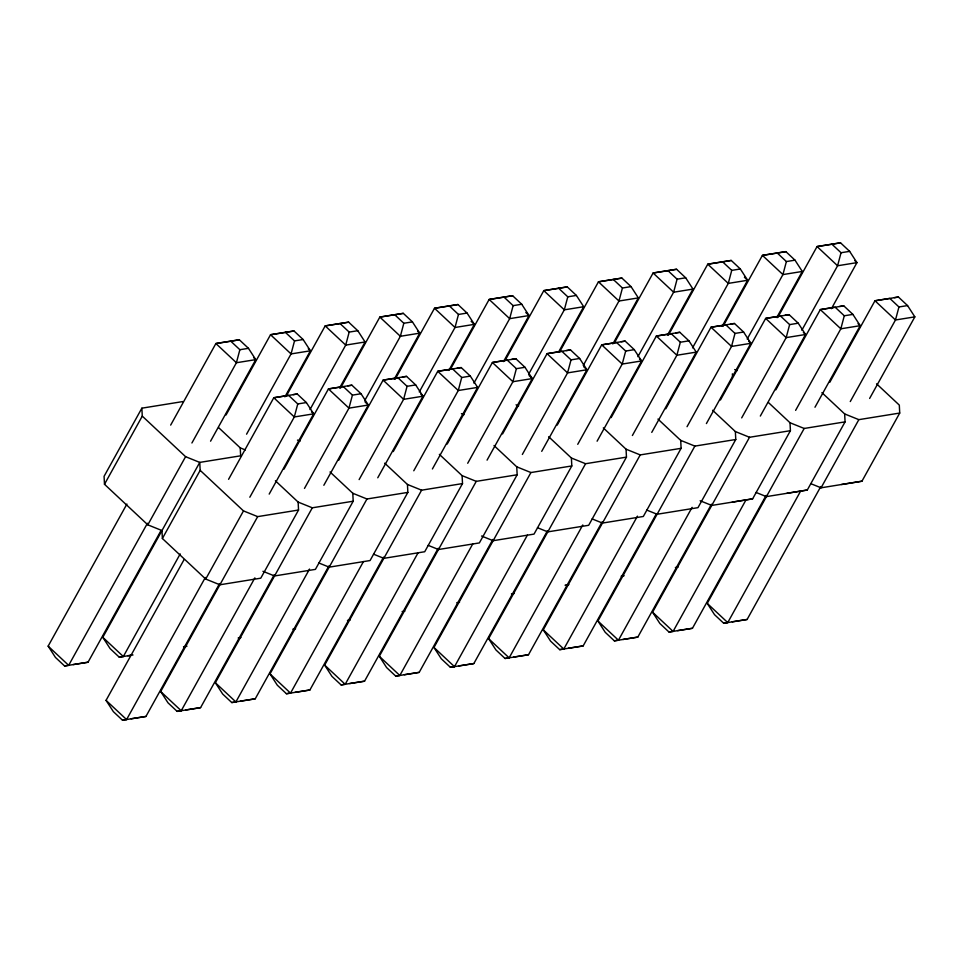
<?xml version="1.0" encoding="UTF-8"?>
<svg xmlns="http://www.w3.org/2000/svg" width="963" height="963" viewBox="0 0 963 963"><rect width="100%" height="100%" fill="white"/><g stroke="black" fill="none" stroke-linecap="round" stroke-linejoin="round"><path stroke-width="1.44" d="M170.668 425.104L215.893 343.526L230.747 341.179L239.871 349.713L236.404 362.738L191.914 442.992M226.052 414.969L270.543 334.715L285.397 332.367L294.522 340.902L291.055 353.927L246.576 434.181M228.58 479.321L273.793 397.743L288.647 395.408L297.772 403.942L294.305 416.967L249.826 497.221M286.541 395.624L325.193 325.891L340.047 323.544L349.172 332.091L345.717 345.103L309.978 409.576M283.953 469.186L328.443 388.932L343.297 386.584L352.422 395.131L348.967 408.143L304.477 488.41M340.469 388.125L379.843 317.08L394.698 314.732L403.822 323.267L400.367 336.292L364.628 400.764M338.615 460.374L383.093 380.12L397.948 377.773L407.072 386.307L403.617 399.332L359.127 479.586M395.119 379.314L434.506 308.256L449.36 305.921L458.472 314.456L455.018 327.48L419.278 391.941M393.265 451.563L437.744 371.297L452.61 368.949L461.722 377.496L458.268 390.509L413.777 470.775M450.503 369.178L489.156 299.445L504.01 297.098L513.123 305.644L509.668 318.657L473.928 383.13M447.181 444.063L492.406 362.485L507.26 360.138L516.373 368.673L512.918 381.697L467.705 463.275M505.154 360.367L543.806 290.633L558.66 288.286L567.785 296.821L564.318 309.845L528.591 374.318M502.566 433.928L547.056 353.674L561.911 351.326L571.035 359.861L567.568 372.886L522.355 454.452M559.804 351.543L598.456 281.81L613.311 279.463L622.435 288.009L618.968 301.022L583.241 365.495M557.216 425.116L601.706 344.85L616.561 342.503L625.685 351.05L622.218 364.062L577.74 444.328M614.454 342.732L653.107 272.998L667.961 270.651L677.085 279.186L673.631 292.21L637.891 356.683M611.144 417.605L656.357 336.039L671.211 333.692L680.335 342.226L676.881 355.251L632.39 435.505M668.382 335.232L707.757 264.187L722.623 261.84L731.736 270.374L728.281 283.399L692.541 347.86M665.794 408.794L711.007 327.215L725.873 324.88L734.986 333.415L731.531 346.439L687.04 426.693M723.032 326.409L762.419 255.364L777.273 253.016L786.386 261.563L782.931 274.575L747.192 339.048M720.444 399.982L765.669 318.404L780.524 316.057L789.636 324.603L786.181 337.616L741.691 417.882M777.683 317.597L817.069 246.552L831.924 244.205L841.036 252.739L837.581 265.764L801.842 330.237M775.829 389.846L820.32 309.592L835.174 307.245L844.286 315.78L840.831 328.804L795.619 410.37M829.757 382.347L874.97 300.769L889.824 298.422L898.948 306.968L895.482 319.981L850.269 401.559M182.741 401.583L141.862 408.18L104.076 476.336L104.486 484.281L147.808 524.835L161.977 530.553M104.486 484.281L142.271 416.124L141.862 408.18M147.435 523.258L68.662 665.349L64.569 665.963L55.445 657.428L48.15 646.137L126.911 504.046M147.808 524.835L185.582 456.679L142.271 416.124M64.569 665.963L88.03 662.231L160.965 530.661M210.56 441.186L255.773 359.62L248.466 348.329L239.354 339.795L215.893 343.526L236.404 362.738L255.773 359.62L253.618 357.598M180.201 553.906L123.324 656.537L119.219 657.151L110.107 648.605L102.8 637.325L161.88 530.745M275.394 480.79L298.133 502.084L298.542 510.029L260.768 578.185L219.877 584.782L205.709 579.064L162.386 538.498L200.172 470.341L199.762 462.409L185.582 456.679M205.336 577.475L126.574 719.578L122.47 720.18L113.357 711.645L106.05 700.366L184.089 559.575M284.904 396.852L310.423 350.797L303.128 339.518L294.004 330.971L270.543 334.715L291.055 353.927L310.423 350.797L308.268 348.775M205.709 579.064L243.483 510.908L200.172 470.341M122.47 720.18L145.931 716.448L219.6 583.566M269.183 494.091L313.673 413.837L306.378 402.558L297.254 394.011L293.161 394.625M254.882 577.872L181.225 710.754L177.12 711.368L168.007 702.834L160.701 691.542L257.663 516.625L298.542 510.029M339.554 388.029L365.073 341.985L357.779 330.694L348.654 322.16L325.193 325.891L345.717 345.103L365.073 341.985M177.12 711.368L200.581 707.636L274.25 574.742M323.845 485.28L368.323 405.026L361.029 393.735L351.904 385.2L347.812 385.814M309.532 569.061L235.875 701.943L231.77 702.557L222.658 694.01L215.363 682.731L312.313 507.802L353.192 501.217L352.795 493.273L330.044 471.978M394.204 379.217L419.724 333.162L412.429 321.883L403.304 313.348L379.843 317.08L400.367 336.292L419.724 333.162L417.569 331.14M353.192 501.217L315.419 569.374L274.539 575.958L262.935 571.288M231.77 702.557L255.243 698.813L328.901 565.931M377.761 477.78L422.974 396.202L415.679 384.923L406.555 376.377L402.462 376.99M363.46 561.549L290.525 693.131L286.432 693.733L277.308 685.199L270.013 673.907L329.081 567.339M318.873 562.994L329.19 567.147L366.963 498.99L407.855 492.394L407.445 484.461L384.706 463.167M448.854 370.406L474.386 324.35L467.079 313.071L457.967 304.525L434.506 308.256L455.018 327.48L474.386 324.35L471.148 321.317M407.855 492.394L370.069 560.55L329.19 567.147M286.432 693.733L309.893 690.002L383.551 557.12M432.411 468.969L477.636 387.391L470.329 376.1L461.217 367.565L457.112 368.179M418.111 552.738L345.175 684.308L341.083 684.922L331.958 676.387L324.663 665.096L383.731 558.528M373.524 554.17L383.84 558.335L421.613 490.179L462.505 483.582L462.096 475.638L439.357 454.343M503.505 361.582L529.036 315.539L521.729 304.248L512.617 295.713L489.156 299.445L509.668 318.657L529.036 315.539L525.798 312.506M462.505 483.582L424.719 551.739L383.84 558.335M341.083 684.922L364.544 681.19L438.201 548.296M487.061 460.145L532.286 378.579L524.979 367.288L515.867 358.754L511.762 359.355M472.761 543.926L399.826 675.496L395.733 676.11L386.608 667.564L379.314 656.285L476.264 481.356L517.155 474.771L516.746 466.826L494.007 445.532M558.889 351.459L583.686 306.716L576.392 295.436L567.267 286.89L543.806 290.633L564.318 309.845L583.686 306.716M517.155 474.771L479.369 542.927L438.49 549.512L428.186 545.359M395.733 676.11L419.194 672.367L492.851 539.485M541.724 451.334L586.936 369.756L579.642 358.477L570.517 349.93L566.425 350.544M527.411 535.103L454.488 666.673L450.383 667.287L441.271 658.752L433.964 647.461L530.926 472.544L571.805 465.948L571.396 458.015L548.657 436.721M612.817 343.947L638.337 297.904L631.042 286.613L621.917 278.078L598.456 281.81L618.968 301.022L638.337 297.904M571.805 465.948L534.032 534.104L493.14 540.7L481.548 536.018M450.383 667.287L473.844 663.555L547.514 530.673M597.096 441.198L641.587 360.944L634.292 349.653L625.168 341.119L621.075 341.733M582.796 524.979L509.138 657.861L505.033 658.475L495.921 649.929L488.614 638.65L585.576 463.721L626.456 457.136L626.046 449.191L603.307 427.897M667.467 335.136L692.987 289.093L685.692 277.801L676.568 269.267L653.107 272.998L673.631 292.21L692.987 289.093M626.456 457.136L588.682 525.292L547.791 531.877L537.486 527.724M505.033 658.475L528.494 654.744L602.164 521.85M651.758 432.387L696.237 352.121L688.942 340.842L679.818 332.307L675.725 332.909M637.446 516.156L563.788 649.05L559.696 649.652L550.571 641.117L543.276 629.838L640.226 454.909L681.106 448.325L680.709 440.38L657.958 419.086M722.118 326.325L747.637 280.269L740.342 268.99L731.23 260.443L707.757 264.187L728.281 283.399L747.637 280.269L744.399 277.236M681.106 448.325L643.332 516.469L602.453 523.065L592.137 518.913M559.696 649.652L583.157 645.92L656.08 514.35M706.409 423.564L750.887 343.31L743.592 332.03L734.468 323.484L730.375 324.098M692.096 507.345L618.439 640.226L614.346 640.84L605.221 632.306L597.927 621.015L694.877 446.098L735.768 439.501L735.359 431.556L712.62 410.262M776.768 317.501L802.299 271.458L794.993 260.166L785.88 251.632L762.419 255.364L782.931 274.575L802.299 271.458M735.768 439.501L697.982 507.657L657.103 514.254L646.787 510.089M614.346 640.84L637.807 637.109L711.464 504.215M760.325 416.064L805.55 334.498L798.243 323.207L789.13 314.672L785.026 315.286M746.024 499.845L673.089 631.415L668.996 632.029L659.872 623.482L652.577 612.203L711.645 505.623M700.149 500.76L711.753 505.431L749.527 437.274L790.418 430.69L790.009 422.745L768.354 402.462M831.418 308.69L856.95 262.634L849.643 251.355L840.53 242.82L817.069 246.552L837.581 265.764L856.95 262.634L854.783 260.612M711.753 505.431L752.633 498.846L790.418 430.69M668.996 632.029L692.457 628.285L766.115 495.403M814.975 407.253L860.2 325.675L852.893 314.395L843.781 305.849L839.676 306.463M800.674 491.022L727.739 622.604L723.646 623.205L714.534 614.671L707.227 603.38L766.307 496.812M756.099 492.466L766.404 496.619L804.189 428.463L845.069 421.866L844.659 413.934L821.921 392.639M766.404 496.619L807.295 490.023L845.069 421.866M723.646 623.205L747.107 619.474L820.765 486.592M869.637 398.441L914.85 316.863L907.555 305.572L898.431 297.037L894.338 297.651M810.75 483.643L821.054 487.808L858.84 419.651L899.719 413.055L899.31 405.11L876.571 383.816M821.054 487.808L861.945 481.211L899.719 413.055M230.747 341.179L239.354 339.795M285.397 332.367L294.004 330.971M340.047 323.544L348.654 322.16M394.698 314.732L403.304 313.348M449.36 305.921L457.967 304.525M504.01 297.098L512.617 295.713M558.66 288.286L567.267 286.89M613.311 279.463L621.917 278.078M667.961 270.651L676.568 269.267M722.623 261.84L731.23 260.443M777.273 253.016L785.88 251.632M831.924 244.205L840.53 242.82M239.871 349.713L248.466 348.329M294.522 340.902L303.128 339.518M349.172 332.091L357.779 330.694M403.822 323.267L412.429 321.883M458.472 314.456L467.079 313.071M513.123 305.644L521.729 304.248M567.785 296.821L576.392 295.436M622.435 288.009L631.042 286.613M677.085 279.186L685.692 277.801M731.736 270.374L740.342 268.99M786.386 261.563L794.993 260.166M841.036 252.739L849.643 251.355M297.254 394.011L273.793 397.743L294.305 416.967L313.673 413.837L311.518 411.815M351.904 385.2L328.443 388.932L348.967 408.143L368.323 405.026L365.085 401.992M406.555 376.377L383.093 380.12L403.617 399.332L422.974 396.202L420.819 394.18M461.217 367.565L437.744 371.297L458.268 390.509L477.636 387.391M515.867 358.754L492.406 362.485L512.918 381.697L532.286 378.579L529.048 375.546M570.517 349.93L547.056 353.674L567.568 372.886L586.936 369.756L583.698 366.722M625.168 341.119L601.706 344.85L622.218 364.062L641.587 360.944L639.432 358.922M679.818 332.307L656.357 336.039L676.881 355.251L696.237 352.121M734.468 323.484L711.007 327.215L731.531 346.439L750.887 343.31L748.733 341.287M789.13 314.672L765.669 318.404L786.181 337.616L805.55 334.498L803.383 332.476M843.781 305.849L820.32 309.592L840.831 328.804L860.2 325.675L858.033 323.652M898.431 297.037L874.97 300.769L895.482 319.981L914.85 316.863M297.772 403.942L306.378 402.558M352.422 395.131L361.029 393.735M407.072 386.307L415.679 384.923M461.722 377.496L470.329 376.1M516.373 368.673L524.979 367.288M571.035 359.861L579.642 358.477M625.685 351.05L634.292 349.653M680.335 342.226L688.942 340.842M734.986 333.415L743.592 332.03M789.636 324.603L798.243 323.207M844.286 315.78L852.893 314.395M898.948 306.968L907.555 305.572M732.193 502.132L752.633 498.846M786.843 493.321L807.295 490.023M841.493 484.509L861.945 481.211M119.219 657.151L133.002 654.972M183.5 646.823L186.268 646.378M238.162 638.012L240.919 637.566M292.812 629.2L295.581 628.743M347.462 620.377L350.231 619.931M402.113 611.565L404.881 611.12M456.763 602.742L459.532 602.296M511.413 593.93L514.182 593.485M566.075 585.119L568.832 584.673M675.376 567.484L678.145 567.038M621.183 576.175L624.156 575.705M565.052 585.227L568.014 584.758M183.969 646.703L186.942 646.233M127.826 655.755L130.799 655.285M73.176 664.578L88.03 662.231M732.253 621.821L747.107 619.474M677.603 630.633L692.457 628.285M622.953 639.456L637.807 637.109M568.302 648.268L583.157 645.92M513.64 657.079L528.494 654.744M404.34 674.714L419.194 672.367M458.99 665.902L473.844 663.555M349.689 683.537L364.544 681.19M295.039 692.349L309.893 690.002M240.377 701.16L255.243 698.813M185.727 709.984L200.581 707.636M131.076 718.795L145.931 716.448M734.685 369.563L737.261 370.599M844.659 413.934L858.84 419.651M790.009 422.745L804.189 428.463M735.359 431.556L749.527 437.274M680.709 440.38L694.877 446.098M516.072 404.821L518.648 405.868M626.046 449.191L640.226 454.909M461.421 413.645L463.997 414.68M571.396 458.015L585.576 463.721M516.746 466.826L530.926 472.544M462.096 475.638L476.264 481.356M297.459 440.091L300.047 441.126M407.445 484.461L421.613 490.179M218.577 427.584L240.232 447.867L245.384 449.95M352.795 493.273L366.963 498.99M298.133 502.084L312.313 507.802M243.483 510.908L257.663 516.625M707.227 603.38L727.739 622.604M652.577 612.203L673.089 631.415M597.927 621.015L618.439 640.226M543.276 629.838L563.788 649.05M488.614 638.65L509.138 657.861M433.964 647.461L454.488 666.673M379.314 656.285L399.826 675.496M324.663 665.096L345.175 684.308M270.013 673.907L290.525 693.131M215.363 682.731L235.875 701.943M102.8 637.325L123.324 656.537M160.701 691.542L181.225 710.754M48.15 646.137L68.662 665.349M106.05 700.366L126.574 719.578M732.374 373.813L732.518 376.461M240.232 447.867L240.642 455.812L199.762 462.396L161.977 530.553L162.386 538.498"/></g></svg>
